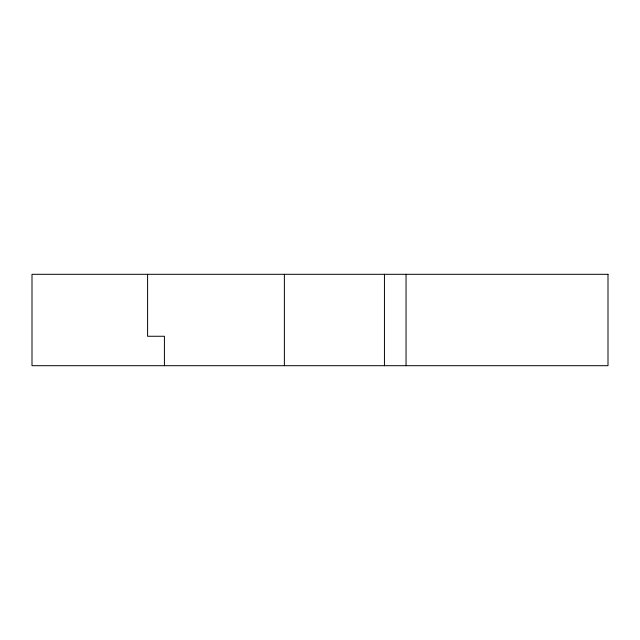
<?xml version="1.0" encoding="UTF-8"?>
<svg xmlns="http://www.w3.org/2000/svg" width="640" height="640" viewBox="0 0 640 640"><rect width="100%" height="100%" fill="white"/><g stroke="black" fill="none" stroke-linecap="round" stroke-linejoin="round"><path stroke-width="0.96" d="M406.048 274.304L406.048 365.696M384.44 274.304L384.44 365.696M284.376 274.304L284.376 365.696M164.416 365.696L164.416 336.264L147.592 336.264L147.592 274.304M608 274.304L32 274.304L32 365.696L608 365.696L608 274.304"/></g></svg>
